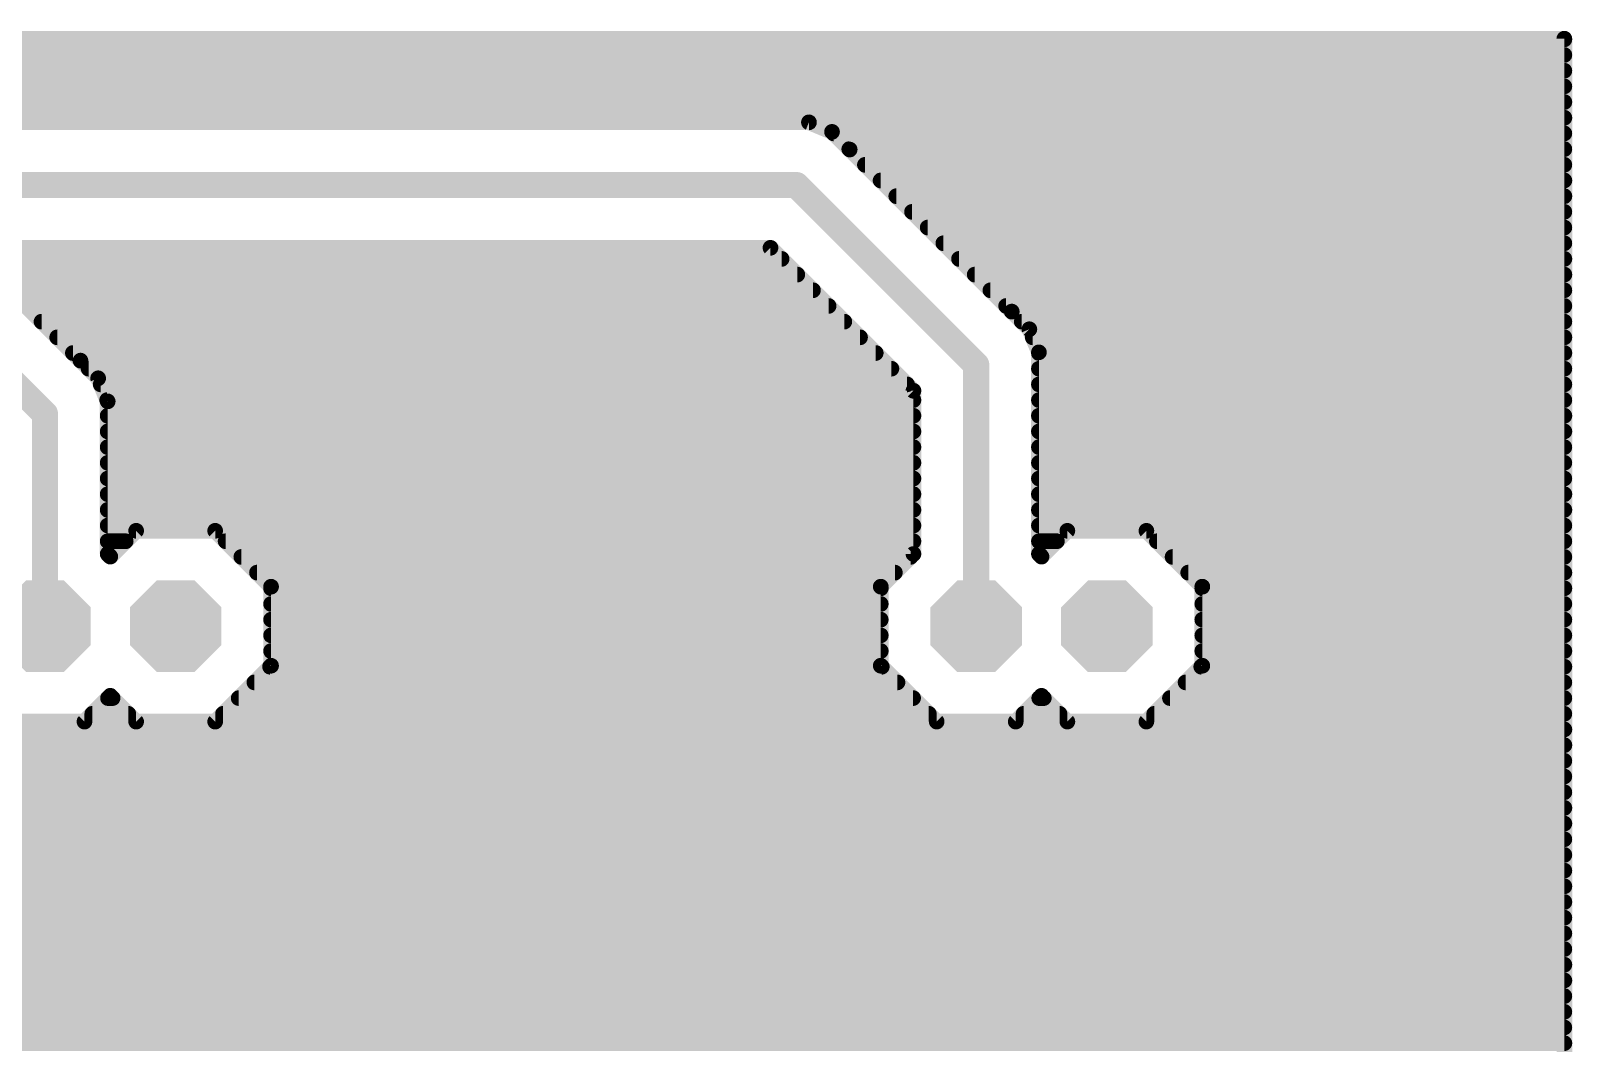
# Model space of a CAD drawing. Header units: millimetres. Extents: x 0 to 653, y 0 to 287.
# Drawn here: x 138.16 to 168.11, y 42.06 to 61.73 of the extents above; entities that cross this region are included whole.
import ezdxf

# ---------------------------------------------------------------- set-up
doc = ezdxf.new("R2010")
doc.units = ezdxf.units.MM
doc.layers.add('16', color=7, linetype='Continuous')
doc.layers.add('17', color=7, linetype='Continuous')

# ---------------------------------------------------------------- blocks, each defined once
blk = doc.blocks.new('OCTAGONP')
at = {"const_width": 0.5}
blk.add_lwpolyline([(-0.25, -0.1036), (-0.25, 0.1036), (-0.1036, 0.25), (0.1036, 0.25), (0.25, 0.1036), (0.25, -0.1036), (0.1036, -0.25), (-0.1036, -0.25), (-0.25, -0.1036), (-0.25, 0.1036)], dxfattribs=at)

msp = doc.modelspace()

# ---------------------------------------------------------------- linework, layer by layer
at = {"layer": '16'}
for points, const_width in [([(83.347, 61.57), (167.958, 61.57)], 0.305), ([(87.121, 61.582), (167.958, 61.582)], 0.305), ([(167.958, 61.582), (167.958, 36.195)], 0.305), ([(83.652, 61.265), (167.958, 61.265)], 0.305), ([(83.957, 60.96), (167.958, 60.96)], 0.305), ([(84.261, 60.655), (167.958, 60.655)], 0.305), ([(84.566, 60.35), (167.958, 60.35)], 0.305), ([(84.871, 60.046), (167.958, 60.046)], 0.305), ([(153.278, 59.957), (84.96, 59.957)], 0.305), ([(153.726, 59.771), (153.278, 59.957)], 0.305), ([(154.069, 59.428), (153.726, 59.771)], 0.305), ([(153.756, 59.741), (167.958, 59.741)], 0.305), ([(154.061, 59.436), (167.958, 59.436)], 0.305), ([(157.218, 56.279), (154.069, 59.428)], 0.305), ([(154.365, 59.131), (167.958, 59.131)], 0.305), ([(84.455, 58.737), (153.035, 58.737)], 0.508), ([(153.035, 58.737), (156.528, 55.245)], 0.508), ([(154.67, 58.826), (167.958, 58.826)], 0.305), ([(154.975, 58.522), (167.958, 58.522)], 0.305), ([(155.28, 58.217), (167.958, 58.217)], 0.305), ([(155.585, 57.912), (167.958, 57.912)], 0.305), ([(135.255, 57.468), (138.43, 54.292)], 0.508), ([(139.121, 55.326), (136.928, 57.518)], 0.305), ([(136.928, 57.518), (152.53, 57.518)], 0.305), ([(152.53, 57.518), (155.308, 54.74)], 0.305), ([(155.889, 57.607), (167.958, 57.607)], 0.305), ([(137.144, 57.302), (152.746, 57.302)], 0.305), ([(156.194, 57.302), (167.958, 57.302)], 0.305), ([(137.449, 56.998), (153.051, 56.998)], 0.305), ([(156.499, 56.998), (167.958, 56.998)], 0.305), ([(137.754, 56.693), (153.356, 56.693)], 0.305), ([(156.804, 56.693), (167.958, 56.693)], 0.305), ([(138.059, 56.388), (153.66, 56.388)], 0.305), ([(157.109, 56.388), (167.958, 56.388)], 0.305), ([(157.561, 55.936), (157.218, 56.279)], 0.305), ([(157.218, 56.279), (157.218, 56.279)], 0.305), ([(138.363, 56.083), (153.965, 56.083)], 0.305), ([(157.413, 56.083), (167.958, 56.083)], 0.305), ([(157.747, 55.487), (157.561, 55.936)], 0.305), ([(138.668, 55.778), (154.27, 55.778)], 0.305), ([(157.626, 55.778), (167.958, 55.778)], 0.305), ([(138.973, 55.474), (154.575, 55.474)], 0.305), ([(139.464, 54.983), (139.121, 55.326)], 0.305), ([(156.528, 55.245), (156.528, 50.165)], 0.508), ([(157.747, 51.568), (157.747, 55.487)], 0.305), ([(157.747, 55.474), (167.958, 55.474)], 0.305), ([(139.278, 55.169), (154.88, 55.169)], 0.305), ([(139.649, 54.535), (139.464, 54.983)], 0.305), ([(157.747, 55.169), (167.958, 55.169)], 0.305), ([(139.513, 54.864), (155.184, 54.864)], 0.305), ([(155.308, 54.74), (155.308, 51.568)], 0.305), ([(157.747, 54.864), (167.958, 54.864)], 0.305), ([(138.43, 54.292), (138.43, 50.165)], 0.508), ([(139.639, 54.559), (155.308, 54.559)], 0.305), ([(139.649, 51.568), (139.649, 54.535)], 0.305), ([(157.747, 54.559), (167.958, 54.559)], 0.305), ([(139.649, 54.254), (155.308, 54.254)], 0.305), ([(157.747, 54.254), (167.958, 54.254)], 0.305), ([(139.649, 53.95), (155.308, 53.95)], 0.305), ([(157.747, 53.95), (167.958, 53.95)], 0.305), ([(139.649, 53.645), (155.308, 53.645)], 0.305), ([(157.747, 53.645), (167.958, 53.645)], 0.305), ([(139.649, 53.34), (155.308, 53.34)], 0.305), ([(157.747, 53.34), (167.958, 53.34)], 0.305), ([(139.649, 53.035), (155.308, 53.035)], 0.305), ([(157.747, 53.035), (167.958, 53.035)], 0.305), ([(139.649, 52.73), (155.308, 52.73)], 0.305), ([(157.747, 52.73), (167.958, 52.73)], 0.305), ([(139.649, 52.426), (155.308, 52.426)], 0.305), ([(157.747, 52.426), (167.958, 52.426)], 0.305), ([(139.649, 52.121), (155.308, 52.121)], 0.305), ([(140.202, 52.019), (139.7, 51.517)], 0.305), ([(141.738, 52.019), (140.202, 52.019)], 0.305), ([(142.824, 50.933), (141.738, 52.019)], 0.305), ([(157.747, 52.121), (167.958, 52.121)], 0.305), ([(158.299, 52.019), (157.798, 51.517)], 0.305), ([(159.835, 52.019), (158.299, 52.019)], 0.305), ([(160.922, 50.933), (159.835, 52.019)], 0.305), ([(139.649, 51.816), (139.999, 51.816)], 0.305), ([(141.941, 51.816), (155.308, 51.816)], 0.305), ([(157.747, 51.816), (158.096, 51.816)], 0.305), ([(160.039, 51.816), (167.958, 51.816)], 0.305), ([(139.7, 51.517), (139.649, 51.568)], 0.305), ([(142.246, 51.511), (155.251, 51.511)], 0.305), ([(155.308, 51.568), (154.673, 50.933)], 0.305), ([(157.798, 51.517), (157.747, 51.568)], 0.305), ([(160.344, 51.511), (167.958, 51.511)], 0.305), ([(142.551, 51.206), (154.947, 51.206)], 0.305), ([(160.648, 51.206), (167.958, 51.206)], 0.305), ([(142.824, 49.397), (142.824, 50.933)], 0.305), ([(142.824, 50.902), (154.673, 50.902)], 0.305), ([(154.673, 50.933), (154.673, 49.397)], 0.305), ([(160.922, 49.397), (160.922, 50.933)], 0.305), ([(160.922, 50.902), (167.958, 50.902)], 0.305), ([(142.824, 50.597), (154.673, 50.597)], 0.305), ([(160.922, 50.597), (167.958, 50.597)], 0.305), ([(142.824, 50.292), (154.673, 50.292)], 0.305), ([(160.922, 50.292), (167.958, 50.292)], 0.305), ([(142.824, 49.987), (154.673, 49.987)], 0.305), ([(160.922, 49.987), (167.958, 49.987)], 0.305), ([(142.824, 49.682), (154.673, 49.682)], 0.305), ([(160.922, 49.682), (167.958, 49.682)], 0.305), ([(141.738, 48.311), (142.824, 49.397)], 0.305), ([(142.805, 49.378), (154.693, 49.378)], 0.305), ([(154.673, 49.397), (155.76, 48.311)], 0.305), ([(159.835, 48.311), (160.922, 49.397)], 0.305), ([(160.902, 49.378), (167.958, 49.378)], 0.305), ([(142.5, 49.073), (154.998, 49.073)], 0.305), ([(160.597, 49.073), (167.958, 49.073)], 0.305), ([(139.198, 48.311), (139.7, 48.813)], 0.305), ([(139.655, 48.768), (139.745, 48.768)], 0.305), ([(139.7, 48.813), (140.202, 48.311)], 0.305), ([(142.195, 48.768), (155.302, 48.768)], 0.305), ([(157.296, 48.311), (157.798, 48.813)], 0.305), ([(157.753, 48.768), (157.842, 48.768)], 0.305), ([(157.798, 48.813), (158.299, 48.311)], 0.305), ([(160.293, 48.768), (167.958, 48.768)], 0.305), ([(139.35, 48.463), (140.05, 48.463)], 0.305), ([(141.89, 48.463), (155.607, 48.463)], 0.305), ([(157.448, 48.463), (158.147, 48.463)], 0.305), ([(159.988, 48.463), (167.958, 48.463)], 0.305), ([(80.249, 48.158), (167.958, 48.158)], 0.305), ([(137.662, 48.311), (139.198, 48.311)], 0.305), ([(140.202, 48.311), (141.738, 48.311)], 0.305), ([(155.76, 48.311), (157.296, 48.311)], 0.305), ([(158.299, 48.311), (159.835, 48.311)], 0.305), ([(23.86, 47.854), (167.958, 47.854)], 0.305), ([(23.555, 47.549), (167.958, 47.549)], 0.305), ([(23.251, 47.244), (167.958, 47.244)], 0.305), ([(1.168, 46.939), (167.958, 46.939)], 0.305), ([(1.168, 46.634), (167.958, 46.634)], 0.305), ([(1.168, 46.33), (167.958, 46.33)], 0.305), ([(1.168, 46.025), (167.958, 46.025)], 0.305), ([(1.168, 45.72), (167.958, 45.72)], 0.305), ([(1.168, 45.415), (167.958, 45.415)], 0.305), ([(1.168, 45.11), (167.958, 45.11)], 0.305), ([(1.168, 44.806), (167.958, 44.806)], 0.305), ([(1.168, 44.501), (167.958, 44.501)], 0.305), ([(1.168, 44.196), (167.958, 44.196)], 0.305), ([(1.168, 43.891), (167.958, 43.891)], 0.305), ([(1.168, 43.586), (167.958, 43.586)], 0.305), ([(1.168, 43.282), (167.958, 43.282)], 0.305), ([(1.168, 42.977), (167.958, 42.977)], 0.305), ([(1.168, 42.672), (167.958, 42.672)], 0.305), ([(6.137, 42.367), (167.958, 42.367)], 0.305), ([(6.442, 42.062), (167.958, 42.062)], 0.305)]:
    msp.add_lwpolyline(points, dxfattribs=dict(at, const_width=const_width))
for points, const_width in [([(168.034, 61.582, 1), (167.881, 61.582)], 0.152), ([(167.958, 61.506, 1), (167.958, 61.658)], 0.152), ([(167.958, 61.493, 1), (167.958, 61.646)], 0.152), ([(167.958, 61.189, 1), (167.958, 61.341)], 0.152), ([(167.958, 60.884, 1), (167.958, 61.036)], 0.152), ([(167.958, 60.579, 1), (167.958, 60.731)], 0.152), ([(167.958, 60.274, 1), (167.958, 60.427)], 0.152), ([(153.307, 60.027, 1), (153.248, 59.886)], 0.152), ([(153.278, 59.88, 1), (153.278, 60.033)], 0.152), ([(153.78, 59.825, 1), (153.672, 59.717)], 0.152), ([(153.696, 59.701, 1), (153.755, 59.842)], 0.152), ([(167.958, 59.969, 1), (167.958, 60.122)], 0.152), ([(153.756, 59.817, 1), (153.756, 59.665)], 0.152), ([(167.958, 59.665, 1), (167.958, 59.817)], 0.152), ([(154.061, 59.512, 1), (154.061, 59.36)], 0.152), ([(154.123, 59.482, 1), (154.015, 59.374)], 0.152), ([(154.015, 59.374, 1), (154.123, 59.482)], 0.152), ([(167.958, 59.36, 1), (167.958, 59.512)], 0.152), ([(154.365, 59.207, 1), (154.365, 59.055)], 0.152), ([(167.958, 59.055, 1), (167.958, 59.207)], 0.152), ([(153.125, 58.827, 1), (152.945, 58.648)], 0.254), ([(153.035, 58.611, 1), (153.035, 58.864)], 0.254), ([(154.67, 58.903, 1), (154.67, 58.75)], 0.152), ([(167.958, 58.75, 1), (167.958, 58.903)], 0.152), ([(154.975, 58.598, 1), (154.975, 58.445)], 0.152), ([(167.958, 58.445, 1), (167.958, 58.598)], 0.152), ([(155.28, 58.293, 1), (155.28, 58.141)], 0.152), ([(167.958, 58.141, 1), (167.958, 58.293)], 0.152), ([(155.585, 57.988, 1), (155.585, 57.836)], 0.152), ([(167.958, 57.836, 1), (167.958, 57.988)], 0.152), ([(152.584, 57.572, 1), (152.476, 57.464)], 0.152), ([(152.53, 57.442, 1), (152.53, 57.594)], 0.152), ([(155.889, 57.683, 1), (155.889, 57.531)], 0.152), ([(167.958, 57.531, 1), (167.958, 57.683)], 0.152), ([(152.746, 57.226, 1), (152.746, 57.379)], 0.152), ([(156.194, 57.379, 1), (156.194, 57.226)], 0.152), ([(167.958, 57.226, 1), (167.958, 57.379)], 0.152), ([(153.051, 56.921, 1), (153.051, 57.074)], 0.152), ([(156.499, 57.074, 1), (156.499, 56.921)], 0.152), ([(167.958, 56.921, 1), (167.958, 57.074)], 0.152), ([(153.356, 56.617, 1), (153.356, 56.769)], 0.152), ([(156.804, 56.769, 1), (156.804, 56.617)], 0.152), ([(167.958, 56.617, 1), (167.958, 56.769)], 0.152), ([(153.66, 56.312, 1), (153.66, 56.464)], 0.152), ([(157.109, 56.464, 1), (157.109, 56.312)], 0.152), ([(157.272, 56.333, 1), (157.164, 56.225)], 0.152), ([(157.218, 56.355, 1), (157.218, 56.202)], 0.152), ([(157.164, 56.225, 1), (157.272, 56.333)], 0.152), ([(157.218, 56.202, 1), (157.218, 56.355)], 0.152), ([(167.958, 56.312, 1), (167.958, 56.464)], 0.152), ([(138.363, 56.159, 1), (138.363, 56.007)], 0.152), ([(153.965, 56.007, 1), (153.965, 56.159)], 0.152), ([(157.413, 56.159, 1), (157.413, 56.007)], 0.152), ([(157.631, 55.965, 1), (157.491, 55.907)], 0.152), ([(157.507, 55.882, 1), (157.615, 55.989)], 0.152), ([(167.958, 56.007, 1), (167.958, 56.159)], 0.152), ([(138.668, 55.855, 1), (138.668, 55.702)], 0.152), ([(154.27, 55.702, 1), (154.27, 55.855)], 0.152), ([(157.626, 55.855, 1), (157.626, 55.702)], 0.152), ([(167.958, 55.702, 1), (167.958, 55.855)], 0.152), ([(138.973, 55.55, 1), (138.973, 55.397)], 0.152), ([(139.174, 55.38, 1), (139.067, 55.272)], 0.152), ([(139.067, 55.272, 1), (139.174, 55.38)], 0.152), ([(154.575, 55.397, 1), (154.575, 55.55)], 0.152), ([(156.655, 55.245, 1), (156.4, 55.245)], 0.254), ([(156.438, 55.155, 1), (156.617, 55.335)], 0.254), ([(157.823, 55.487, 1), (157.671, 55.487)], 0.152), ([(157.747, 55.55, 1), (157.747, 55.397)], 0.152), ([(157.676, 55.458, 1), (157.817, 55.517)], 0.152), ([(167.958, 55.397, 1), (167.958, 55.55)], 0.152), ([(139.278, 55.245, 1), (139.278, 55.093)], 0.152), ([(139.534, 55.012, 1), (139.393, 54.954)], 0.152), ([(154.88, 55.093, 1), (154.88, 55.245)], 0.152), ([(157.747, 55.245, 1), (157.747, 55.093)], 0.152), ([(167.958, 55.093, 1), (167.958, 55.245)], 0.152), ([(139.41, 54.929, 1), (139.518, 55.037)], 0.152), ([(139.513, 54.94, 1), (139.513, 54.788)], 0.152), ([(155.184, 54.788, 1), (155.184, 54.94)], 0.152), ([(155.385, 54.74, 1), (155.232, 54.74)], 0.152), ([(155.254, 54.686, 1), (155.362, 54.794)], 0.152), ([(157.747, 54.94, 1), (157.747, 54.788)], 0.152), ([(167.958, 54.788, 1), (167.958, 54.94)], 0.152), ([(138.557, 54.292, 1), (138.303, 54.292)], 0.254), ([(139.639, 54.635, 1), (139.639, 54.483)], 0.152), ([(139.725, 54.535, 1), (139.573, 54.535)], 0.152), ([(139.579, 54.506, 1), (139.72, 54.564)], 0.152), ([(155.308, 54.483, 1), (155.308, 54.635)], 0.152), ([(157.747, 54.635, 1), (157.747, 54.483)], 0.152), ([(167.958, 54.483, 1), (167.958, 54.635)], 0.152), ([(138.34, 54.203, 1), (138.52, 54.382)], 0.254), ([(139.649, 54.331, 1), (139.649, 54.178)], 0.152), ([(155.308, 54.178, 1), (155.308, 54.331)], 0.152), ([(157.747, 54.331, 1), (157.747, 54.178)], 0.152), ([(167.958, 54.178, 1), (167.958, 54.331)], 0.152), ([(139.649, 54.026, 1), (139.649, 53.873)], 0.152), ([(155.308, 53.873, 1), (155.308, 54.026)], 0.152), ([(157.747, 54.026, 1), (157.747, 53.873)], 0.152), ([(167.958, 53.873, 1), (167.958, 54.026)], 0.152), ([(139.649, 53.721, 1), (139.649, 53.569)], 0.152), ([(155.308, 53.569, 1), (155.308, 53.721)], 0.152), ([(157.747, 53.721, 1), (157.747, 53.569)], 0.152), ([(167.958, 53.569, 1), (167.958, 53.721)], 0.152), ([(139.649, 53.416, 1), (139.649, 53.264)], 0.152), ([(155.308, 53.264, 1), (155.308, 53.416)], 0.152), ([(157.747, 53.416, 1), (157.747, 53.264)], 0.152), ([(167.958, 53.264, 1), (167.958, 53.416)], 0.152), ([(139.649, 53.111, 1), (139.649, 52.959)], 0.152), ([(155.308, 52.959, 1), (155.308, 53.111)], 0.152), ([(157.747, 53.111, 1), (157.747, 52.959)], 0.152), ([(167.958, 52.959, 1), (167.958, 53.111)], 0.152), ([(139.649, 52.807, 1), (139.649, 52.654)], 0.152), ([(155.308, 52.654, 1), (155.308, 52.807)], 0.152), ([(157.747, 52.807, 1), (157.747, 52.654)], 0.152), ([(167.958, 52.654, 1), (167.958, 52.807)], 0.152), ([(139.649, 52.502, 1), (139.649, 52.349)], 0.152), ([(155.308, 52.349, 1), (155.308, 52.502)], 0.152), ([(157.747, 52.502, 1), (157.747, 52.349)], 0.152), ([(167.958, 52.349, 1), (167.958, 52.502)], 0.152), ([(139.649, 52.197, 1), (139.649, 52.045)], 0.152), ([(140.202, 52.095, 1), (140.202, 51.943)], 0.152), ([(140.256, 51.965, 1), (140.148, 52.073)], 0.152), ([(141.792, 52.073, 1), (141.684, 51.965)], 0.152), ([(141.738, 51.943, 1), (141.738, 52.095)], 0.152), ([(155.308, 52.045, 1), (155.308, 52.197)], 0.152), ([(157.747, 52.197, 1), (157.747, 52.045)], 0.152), ([(158.299, 52.095, 1), (158.299, 51.943)], 0.152), ([(158.353, 51.965, 1), (158.246, 52.073)], 0.152), ([(159.889, 52.073, 1), (159.782, 51.965)], 0.152), ([(159.835, 51.943, 1), (159.835, 52.095)], 0.152), ([(167.958, 52.045, 1), (167.958, 52.197)], 0.152), ([(139.649, 51.892, 1), (139.649, 51.74)], 0.152), ([(139.999, 51.74, 1), (139.999, 51.892)], 0.152), ([(141.941, 51.892, 1), (141.941, 51.74)], 0.152), ([(155.308, 51.74, 1), (155.308, 51.892)], 0.152), ([(157.747, 51.892, 1), (157.747, 51.74)], 0.152), ([(158.096, 51.74, 1), (158.096, 51.892)], 0.152), ([(160.039, 51.892, 1), (160.039, 51.74)], 0.152), ([(167.958, 51.74, 1), (167.958, 51.892)], 0.152), ([(139.703, 51.622, 1), (139.595, 51.514)], 0.152), ([(139.573, 51.568, 1), (139.725, 51.568)], 0.152), ([(139.646, 51.571, 1), (139.754, 51.463)], 0.152), ([(139.646, 51.463, 1), (139.754, 51.571)], 0.152), ([(142.246, 51.587, 1), (142.246, 51.435)], 0.152), ([(155.232, 51.568, 1), (155.385, 51.568)], 0.152), ([(155.251, 51.435, 1), (155.251, 51.587)], 0.152), ([(155.362, 51.514, 1), (155.254, 51.622)], 0.152), ([(157.801, 51.622, 1), (157.693, 51.514)], 0.152), ([(157.671, 51.568, 1), (157.823, 51.568)], 0.152), ([(157.744, 51.571, 1), (157.851, 51.463)], 0.152), ([(157.744, 51.463, 1), (157.851, 51.571)], 0.152), ([(160.344, 51.587, 1), (160.344, 51.435)], 0.152), ([(167.958, 51.435, 1), (167.958, 51.587)], 0.152), ([(142.551, 51.283, 1), (142.551, 51.13)], 0.152), ([(154.947, 51.13, 1), (154.947, 51.283)], 0.152), ([(160.648, 51.283, 1), (160.648, 51.13)], 0.152), ([(167.958, 51.13, 1), (167.958, 51.283)], 0.152), ([(142.9, 50.933, 1), (142.748, 50.933)], 0.152), ([(142.824, 50.978, 1), (142.824, 50.825)], 0.152), ([(142.77, 50.879, 1), (142.878, 50.987)], 0.152), ([(154.75, 50.933, 1), (154.597, 50.933)], 0.152), ([(154.619, 50.987, 1), (154.727, 50.879)], 0.152), ([(154.673, 50.825, 1), (154.673, 50.978)], 0.152), ([(160.998, 50.933, 1), (160.845, 50.933)], 0.152), ([(160.922, 50.978, 1), (160.922, 50.825)], 0.152), ([(160.868, 50.879, 1), (160.976, 50.987)], 0.152), ([(167.958, 50.825, 1), (167.958, 50.978)], 0.152), ([(142.824, 50.673, 1), (142.824, 50.521)], 0.152), ([(154.673, 50.521, 1), (154.673, 50.673)], 0.152), ([(160.922, 50.673, 1), (160.922, 50.521)], 0.152), ([(167.958, 50.521, 1), (167.958, 50.673)], 0.152), ([(142.824, 50.368, 1), (142.824, 50.216)], 0.152), ([(154.673, 50.216, 1), (154.673, 50.368)], 0.152), ([(160.922, 50.368, 1), (160.922, 50.216)], 0.152), ([(167.958, 50.216, 1), (167.958, 50.368)], 0.152), ([(138.303, 50.165, 1), (138.557, 50.165)], 0.254), ([(142.824, 50.063, 1), (142.824, 49.911)], 0.152), ([(154.673, 49.911, 1), (154.673, 50.063)], 0.152), ([(156.4, 50.165, 1), (156.655, 50.165)], 0.254), ([(160.922, 50.063, 1), (160.922, 49.911)], 0.152), ([(167.958, 49.911, 1), (167.958, 50.063)], 0.152), ([(142.824, 49.759, 1), (142.824, 49.606)], 0.152), ([(154.673, 49.606, 1), (154.673, 49.759)], 0.152), ([(160.922, 49.759, 1), (160.922, 49.606)], 0.152), ([(167.958, 49.606, 1), (167.958, 49.759)], 0.152), ([(142.805, 49.454, 1), (142.805, 49.301)], 0.152), ([(142.748, 49.397, 1), (142.9, 49.397)], 0.152), ([(142.878, 49.343, 1), (142.77, 49.451)], 0.152), ([(154.727, 49.451, 1), (154.619, 49.343)], 0.152), ([(154.597, 49.397, 1), (154.75, 49.397)], 0.152), ([(154.693, 49.301, 1), (154.693, 49.454)], 0.152), ([(160.902, 49.454, 1), (160.902, 49.301)], 0.152), ([(160.845, 49.397, 1), (160.998, 49.397)], 0.152), ([(160.976, 49.343, 1), (160.868, 49.451)], 0.152), ([(167.958, 49.301, 1), (167.958, 49.454)], 0.152), ([(142.5, 49.149, 1), (142.5, 48.997)], 0.152), ([(154.998, 48.997, 1), (154.998, 49.149)], 0.152), ([(160.597, 49.149, 1), (160.597, 48.997)], 0.152), ([(167.958, 48.997, 1), (167.958, 49.149)], 0.152), ([(139.655, 48.844, 1), (139.655, 48.692)], 0.152), ([(139.754, 48.867, 1), (139.646, 48.759)], 0.152), ([(139.754, 48.759, 1), (139.646, 48.867)], 0.152), ([(139.745, 48.692, 1), (139.745, 48.844)], 0.152), ([(142.195, 48.844, 1), (142.195, 48.692)], 0.152), ([(155.302, 48.692, 1), (155.302, 48.844)], 0.152), ([(157.753, 48.844, 1), (157.753, 48.692)], 0.152), ([(157.851, 48.867, 1), (157.744, 48.759)], 0.152), ([(157.851, 48.759, 1), (157.744, 48.867)], 0.152), ([(157.842, 48.692, 1), (157.842, 48.844)], 0.152), ([(160.293, 48.844, 1), (160.293, 48.692)], 0.152), ([(167.958, 48.692, 1), (167.958, 48.844)], 0.152), ([(139.35, 48.539, 1), (139.35, 48.387)], 0.152), ([(140.05, 48.387, 1), (140.05, 48.539)], 0.152), ([(141.89, 48.539, 1), (141.89, 48.387)], 0.152), ([(155.607, 48.387, 1), (155.607, 48.539)], 0.152), ([(157.448, 48.539, 1), (157.448, 48.387)], 0.152), ([(158.147, 48.387, 1), (158.147, 48.539)], 0.152), ([(159.988, 48.539, 1), (159.988, 48.387)], 0.152), ([(167.958, 48.387, 1), (167.958, 48.539)], 0.152), ([(139.144, 48.365, 1), (139.252, 48.257)], 0.152), ([(139.198, 48.235, 1), (139.198, 48.387)], 0.152), ([(140.202, 48.387, 1), (140.202, 48.235)], 0.152), ([(140.148, 48.257, 1), (140.256, 48.365)], 0.152), ([(141.684, 48.365, 1), (141.792, 48.257)], 0.152), ([(141.738, 48.235, 1), (141.738, 48.387)], 0.152), ([(155.76, 48.387, 1), (155.76, 48.235)], 0.152), ([(155.706, 48.257, 1), (155.813, 48.365)], 0.152), ([(157.242, 48.365, 1), (157.349, 48.257)], 0.152), ([(157.296, 48.235, 1), (157.296, 48.387)], 0.152), ([(158.299, 48.387, 1), (158.299, 48.235)], 0.152), ([(158.246, 48.257, 1), (158.353, 48.365)], 0.152), ([(159.782, 48.365, 1), (159.889, 48.257)], 0.152), ([(159.835, 48.235, 1), (159.835, 48.387)], 0.152), ([(167.958, 48.082, 1), (167.958, 48.235)], 0.152), ([(167.958, 47.777, 1), (167.958, 47.93)], 0.152), ([(167.958, 47.473, 1), (167.958, 47.625)], 0.152), ([(167.958, 47.168, 1), (167.958, 47.32)], 0.152), ([(167.958, 46.863, 1), (167.958, 47.015)], 0.152), ([(167.958, 46.558, 1), (167.958, 46.711)], 0.152), ([(167.958, 46.253, 1), (167.958, 46.406)], 0.152), ([(167.958, 45.949, 1), (167.958, 46.101)], 0.152), ([(167.958, 45.644, 1), (167.958, 45.796)], 0.152), ([(167.958, 45.339, 1), (167.958, 45.491)], 0.152), ([(167.958, 45.034, 1), (167.958, 45.187)], 0.152), ([(167.958, 44.729, 1), (167.958, 44.882)], 0.152), ([(167.958, 44.425, 1), (167.958, 44.577)], 0.152), ([(167.958, 44.12, 1), (167.958, 44.272)], 0.152), ([(167.958, 43.815, 1), (167.958, 43.967)], 0.152), ([(167.958, 43.51, 1), (167.958, 43.663)], 0.152), ([(167.958, 43.205, 1), (167.958, 43.358)], 0.152), ([(167.958, 42.901, 1), (167.958, 43.053)], 0.152), ([(167.958, 42.596, 1), (167.958, 42.748)], 0.152), ([(167.958, 42.291, 1), (167.958, 42.443)], 0.152), ([(167.958, 41.986, 1), (167.958, 42.139)], 0.152)]:
    msp.add_lwpolyline(points, format="xyb", dxfattribs=dict(at, const_width=const_width))

# ---------------------------------------------------------------- block references
at = {"layer": '17', "xscale": 1.778, "yscale": 1.778}
for p in [(138.43, 50.165), (138.43, 50.165), (140.97, 50.165), (140.97, 50.165), (156.528, 50.165), (156.528, 50.165), (159.067, 50.165), (159.067, 50.165)]:
    msp.add_blockref('OCTAGONP', p, dxfattribs=at)

doc.saveas('drawing.dxf')
